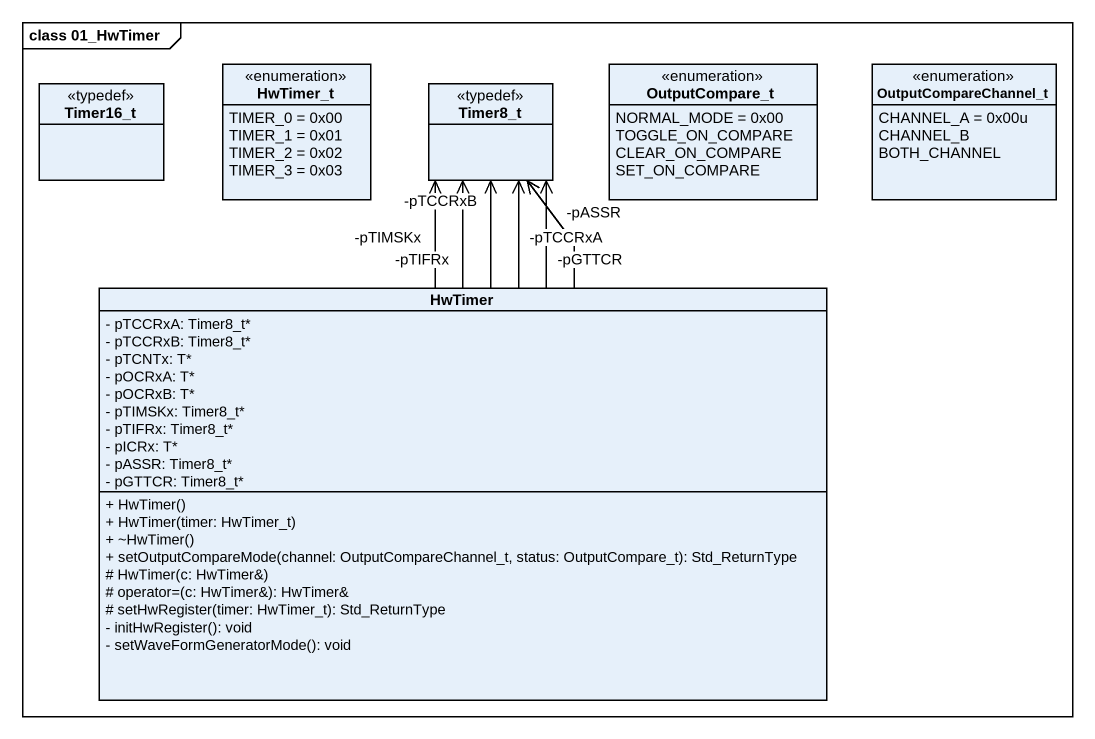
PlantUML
@startuml
mainframe class 01_HwTimer
hide circle
hide empty members
skinparam classAttributeIconSize 0
class Timer16_t <<typedef>>
enum HwTimer_t {
  TIMER_0 = 0x00
  TIMER_1 = 0x01
  TIMER_2 = 0x02
  TIMER_3 = 0x03
}
class Timer8_t <<typedef>>
enum OutputCompare_t {
  NORMAL_MODE = 0x00
  TOGGLE_ON_COMPARE
  CLEAR_ON_COMPARE
  SET_ON_COMPARE
}
enum OutputCompareChannel_t {
  CHANNEL_A = 0x00u
  CHANNEL_B
  BOTH_CHANNEL
}
class HwTimer {
  - pTCCRxA: Timer8_t*
  - pTCCRxB: Timer8_t*
  - pTCNTx: T*
  - pOCRxA: T*
  - pOCRxB: T*
  - pTIMSKx: Timer8_t*
  - pTIFRx: Timer8_t*
  - pICRx: T*
  - pASSR: Timer8_t*
  - pGTTCR: Timer8_t*
  + HwTimer()
  + HwTimer(timer: HwTimer_t)
  + ~HwTimer()
  + setOutputCompareMode(channel: OutputCompareChannel_t, status: OutputCompare_t): Std_ReturnType
  # HwTimer(c: HwTimer&)
  # operator=(c: HwTimer&): HwTimer&
  # setHwRegister(timer: HwTimer_t): Std_ReturnType
  - initHwRegister(): void
  - setWaveFormGeneratorMode(): void
}
HwTimer -up-> "-pTCCRxB" Timer8_t
HwTimer -up-> "-pTIFRx" Timer8_t
HwTimer -up-> "-pTIMSKx" Timer8_t
HwTimer -up-> "-pASSR" Timer8_t
HwTimer -up-> "-pGTTCR" Timer8_t
HwTimer -up-> "-pTCCRxA" Timer8_t
@enduml
